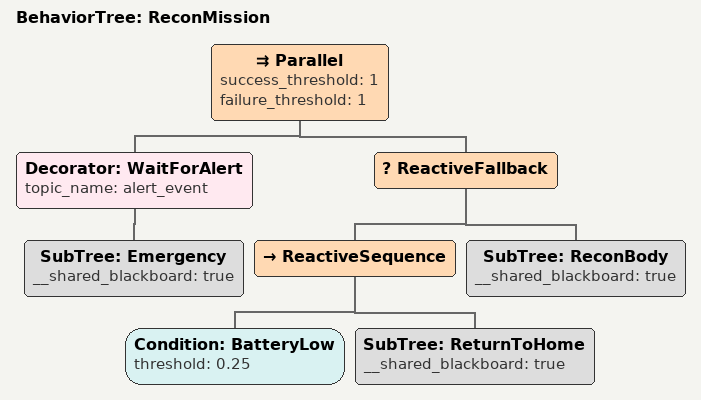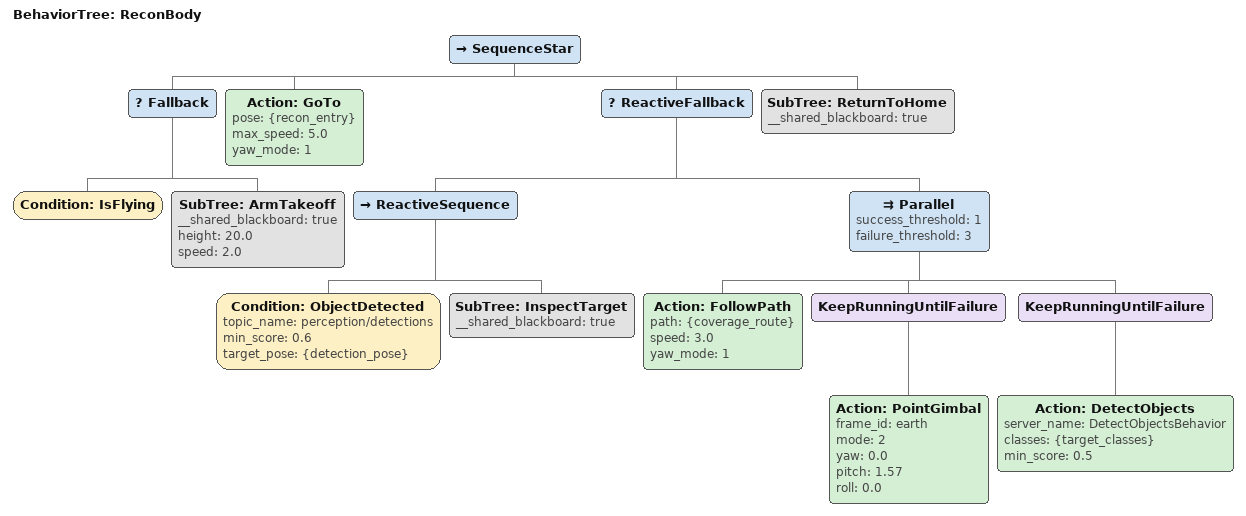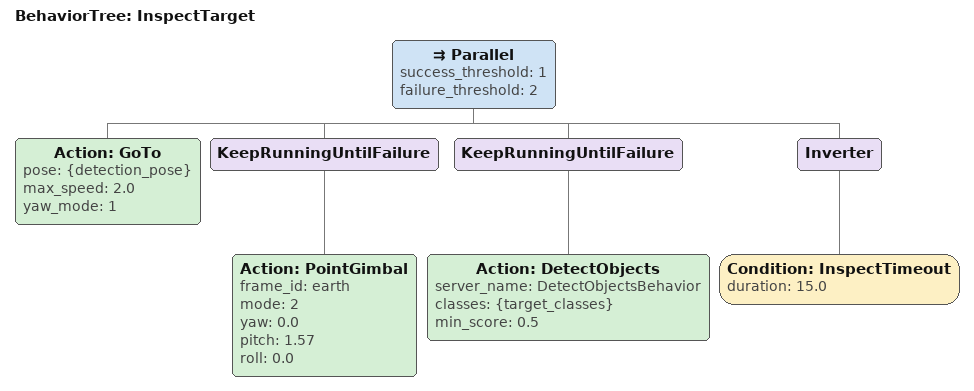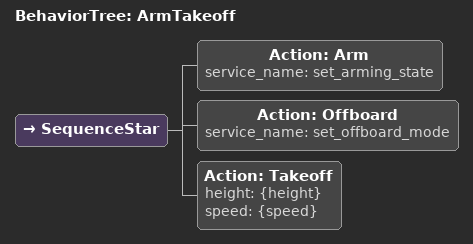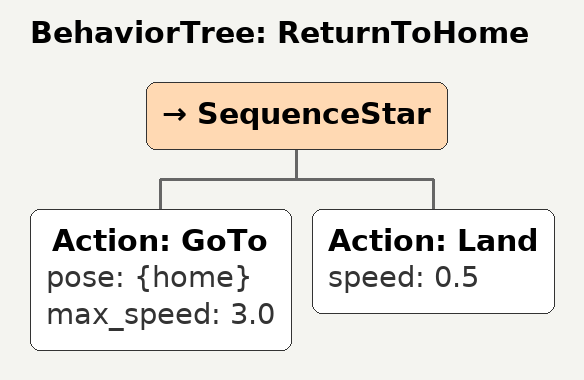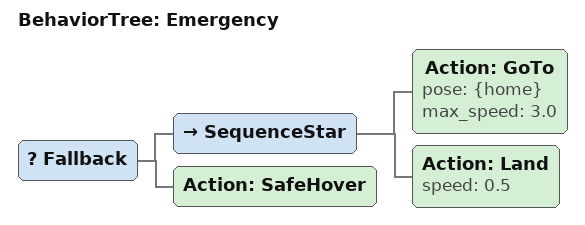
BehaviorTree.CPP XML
<?xml version="1.0"?>
<root main_tree_to_execute="ReconMission">

  <!-- ============ 루트 ============ -->
  <BehaviorTree ID="ReconMission">
    <Parallel success_threshold="1" failure_threshold="1">

      <!-- (1) 안전: alert 상시 최상위 선점 → 비상 복귀/착륙 -->
      <Decorator ID="WaitForAlert" topic_name="alert_event">
        <SubTree ID="Emergency" __shared_blackboard="true"/>
      </Decorator>

      <!-- (2) 임무 본체: 저배터리 RTB(우선) → 정찰. ReactiveFallback=매tick 재평가 -->
      <ReactiveFallback>
        <ReactiveSequence>
          <Condition ID="BatteryLow" threshold="0.25"/>   <!-- 저배터리 선점 → 복귀 -->
          <SubTree ID="ReturnToHome" __shared_blackboard="true"/>
        </ReactiveSequence>
        <SubTree ID="ReconBody" __shared_blackboard="true"/>
      </ReactiveFallback>
    </Parallel>
  </BehaviorTree>

  <!-- ============ 정찰 본체: arm→이륙→진입→커버리지 정찰→복귀 ============ -->
  <!-- SequenceStar: 각 단계 순차 완료 후 다음 진행. 커버리지 정상완료 시 egress 복귀까지 도달 -->
  <BehaviorTree ID="ReconBody">
    <SequenceStar>
      <!-- 1회 arm/이륙 (이미 비행 중이면 skip) -->
      <Fallback>
        <Condition ID="IsFlying"/>
        <SubTree ID="ArmTakeoff" __shared_blackboard="true" height="20.0" speed="2.0"/>
      </Fallback>

      <!-- [TRANSIT/ingress] 정찰구역 진입점으로 이동. 이동속도(빠름) + 짐벌 전방.
           스윕속도와 분리. 도착 시 SUCCESS → 다음 단계 -->
      <Action ID="GoTo" pose="{recon_entry}" max_speed="5.0" yaw_mode="1"/>

      <!-- [정찰] 탐지 트리거(우선) vs 커버리지 스윕. ReactiveFallback=탐지 시 즉시 선점.
           커버리지 Parallel이 FollowPath 완료로 SUCCESS → ReactiveFallback SUCCESS → 복귀로 진행 -->
      <ReactiveFallback>

        <!-- (A) 탐지 선점: perception/detections 수신 시 정밀관측 분기.
             InspectTarget 종료 후 탐지 해제되면 (B)로 자동 복귀, 커버리지 재개 -->
        <ReactiveSequence>
          <Condition ID="ObjectDetected" topic_name="perception/detections"
                     min_score="0.6" target_pose="{detection_pose}"/>
          <SubTree ID="InspectTarget" __shared_blackboard="true"/>
        </ReactiveSequence>

        <!-- (B) 평시 커버리지 스윕: 비행 ∥ 짐벌 ∥ 탐지 동시 구동.
             success_threshold=1 → FollowPath 완료 시 Parallel SUCCESS(짐벌/탐지 halt).
             failure_threshold=3 → transient F 허용 -->
        <Parallel success_threshold="1" failure_threshold="3">
          <!-- lawnmower 면적 커버리지 경로 비행. 완료 시 SUCCESS → 정찰 종료 트리거 -->
          <Action ID="FollowPath" path="{coverage_route}" speed="3.0" yaw_mode="1"/>
          <!-- EO/IR 카메라 하향 지향(pitch=1.57=수직 하방) -->
          <KeepRunningUntilFailure>
            <Action ID="PointGimbal" frame_id="earth" mode="2"
                    yaw="0.0" pitch="1.57" roll="0.0"/>
          </KeepRunningUntilFailure>
          <!-- EO/IR 추론 상시 구동, perception/detections 발행 -->
          <KeepRunningUntilFailure>
            <Action ID="DetectObjects" server_name="DetectObjectsBehavior"
                    classes="{target_classes}" min_score="0.5"/>
          </KeepRunningUntilFailure>
        </Parallel>
      </ReactiveFallback>

      <!-- [EGRESS] 커버리지 정상완료 → home 복귀 + 착륙 -->
      <SubTree ID="ReturnToHome" __shared_blackboard="true"/>
    </SequenceStar>
  </BehaviorTree>

  <!-- ============ 정밀관측: 탐지 좌표 loiter + 짐벌 추적 + 지속탐지 ============ -->
  <!-- 탐지 표적 상공 이동 → 일정시간 선회관측. 표적 소실/타임아웃 시 종료→커버리지 복귀 -->
  <BehaviorTree ID="InspectTarget">
    <Parallel success_threshold="1" failure_threshold="2">
      <!-- 탐지 좌표로 이동 후 그 지점 유지(GoTo, 동적 갱신) -->
      <Action ID="GoTo" pose="{detection_pose}" max_speed="2.0" yaw_mode="1"/>
      <!-- 짐벌로 표적 지향 유지(EO/IR) -->
      <KeepRunningUntilFailure>
        <Action ID="PointGimbal" frame_id="earth" mode="2"
                yaw="0.0" pitch="1.57" roll="0.0"/>
      </KeepRunningUntilFailure>
      <!-- 정밀 추론 지속 -->
      <KeepRunningUntilFailure>
        <Action ID="DetectObjects" server_name="DetectObjectsBehavior"
                classes="{target_classes}" min_score="0.5"/>
      </KeepRunningUntilFailure>
      <!-- 관측 타임아웃 → F 발생 → Parallel 종료 → 커버리지 복귀 -->
      <Inverter>
        <Condition ID="InspectTimeout" duration="15.0"/>
      </Inverter>
    </Parallel>
  </BehaviorTree>

  <!-- ============ 공통 서브트리 ============ -->
  <BehaviorTree ID="ArmTakeoff">
    <SequenceStar>
      <Action ID="Arm"      service_name="set_arming_state"/>
      <Action ID="Offboard" service_name="set_offboard_mode"/>
      <Action ID="Takeoff"  height="{height}" speed="{speed}"/>
    </SequenceStar>
  </BehaviorTree>

  <!-- 복귀: home 이동 후 착륙 -->
  <BehaviorTree ID="ReturnToHome">
    <SequenceStar>
      <Action ID="GoTo" pose="{home}" max_speed="3.0"/>
      <Action ID="Land" speed="0.5"/>
    </SequenceStar>
  </BehaviorTree>

  <!-- 비상: 호버 후 복귀/착륙. 실패해도 SafeHover로 트리 사망 방지 -->
  <BehaviorTree ID="Emergency">
    <Fallback>
      <SequenceStar>
        <Action ID="GoTo" pose="{home}" max_speed="3.0"/>
        <Action ID="Land" speed="0.5"/>
      </SequenceStar>
      <Action ID="SafeHover"/>
    </Fallback>
  </BehaviorTree>

  <!-- ============ 노드 모델 (Groot2 + 포트 선언) ============ -->
  <!-- 제어노드(Parallel/Fallback/Sequence/SequenceStar/SubTree/Inverter/
       KeepRunningUntilFailure/Reactive*)는 BT.CPP 내장이라 생략. -->

</root>
